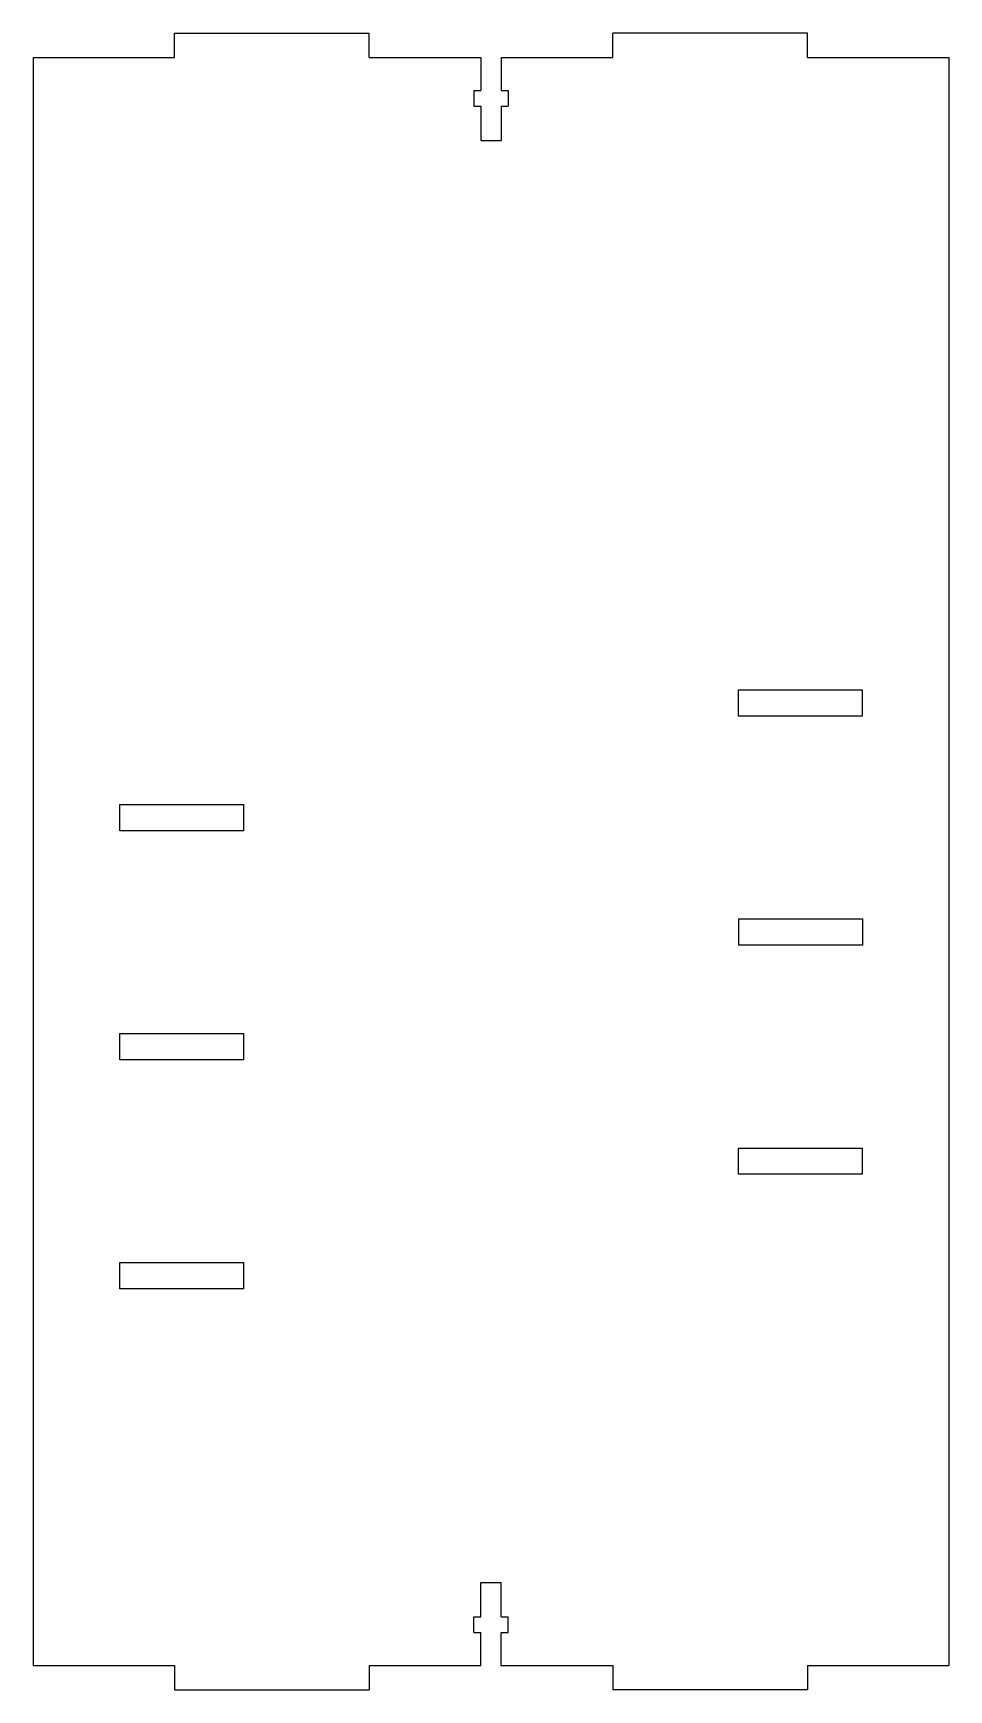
# Model space of a CAD drawing. Header units: millimetres. Extents: x -188 to 0, y -5 to 335.
import ezdxf

# ---------------------------------------------------------------- set-up
doc = ezdxf.new("R2010")
doc.units = ezdxf.units.MM

msp = doc.modelspace()

# ---------------------------------------------------------------- linework, layer by layer
at = {"color": 7, "linetype": 'Continuous', "lineweight": 25}
for p, q in [((-159, 330), (-159, 335)), ((-159, 335), (-119, 335)), ((-119, 330), (-119, 335)), ((-69, 330), (-69, 335)), ((-29, 335), (-69, 335)), ((-29, 330), (-29, 335)), ((-188, 330), (-188, 0)), ((-188, 330), (-159, 330)), ((-119, 330), (-96.1, 330)), ((-96.1, 330), (-96.1, 323.2)), ((-91.9, 330), (-91.9, 323.2)), ((-91.9, 330), (-69, 330)), ((-29, 330), (0, 330)), ((0, 330), (0, 0)), ((-97.5, 323.2), (-96.1, 323.2)), ((-97.5, 323.2), (-97.5, 320)), ((-91.9, 323.2), (-90.5, 323.2)), ((-90.5, 323.2), (-90.5, 320)), ((-97.5, 320), (-96.1, 320)), ((-96.1, 320), (-96.1, 313)), ((-91.9, 320), (-91.9, 313)), ((-91.9, 320), (-90.5, 320)), ((-96.1, 313), (-91.9, 313)), ((-43.2, 200.2), (-17.8, 200.2)), ((-43.2, 194.8), (-43.2, 200.2)), ((-17.8, 200.2), (-17.8, 194.8)), ((-17.8, 194.8), (-43.2, 194.8)), ((-170.2, 176.7), (-144.8, 176.7)), ((-170.2, 171.3), (-170.2, 176.7)), ((-144.8, 176.7), (-144.8, 171.3)), ((-144.8, 171.3), (-170.2, 171.3)), ((-43.1, 153.2), (-17.7, 153.2)), ((-43.1, 147.8), (-43.1, 153.2)), ((-17.7, 153.2), (-17.7, 147.8)), ((-17.7, 147.8), (-43.1, 147.8)), ((-170.2, 129.7), (-144.8, 129.7)), ((-170.2, 124.3), (-170.2, 129.7)), ((-144.8, 129.7), (-144.8, 124.3)), ((-144.8, 124.3), (-170.2, 124.3)), ((-43.2, 106.2), (-17.8, 106.2)), ((-43.2, 100.8), (-43.2, 106.2)), ((-17.8, 106.2), (-17.8, 100.8)), ((-17.8, 100.8), (-43.2, 100.8)), ((-170.2, 82.7), (-144.8, 82.7)), ((-170.2, 77.3), (-170.2, 82.7)), ((-144.8, 82.7), (-144.8, 77.3)), ((-144.8, 77.3), (-170.2, 77.3)), ((-96.1, 17), (-91.9, 17)), ((-96.1, 10), (-96.1, 17)), ((-91.9, 10), (-91.9, 17)), ((-97.5, 10), (-96.1, 10)), ((-97.5, 6.8), (-97.5, 10)), ((-97.5, 6.8), (-96.1, 6.8)), ((-96.1, 0), (-96.1, 6.8)), ((-91.9, 10), (-90.5, 10)), ((-91.9, 0), (-91.9, 6.8)), ((-91.9, 6.8), (-90.5, 6.8)), ((-90.5, 6.8), (-90.5, 10)), ((-188, 0), (-159, 0)), ((-159, 0), (-159, -5)), ((-119, 0), (-96.1, 0)), ((-119, 0), (-119, -5)), ((-91.9, 0), (-69, 0)), ((-69, 0), (-69, -5)), ((-29, 0), (0, 0)), ((-29, 0), (-29, -5)), ((-159, -5), (-119, -5)), ((-29, -5), (-69, -5))]:
    msp.add_line(p, q, dxfattribs=at)

doc.saveas('drawing.dxf')
